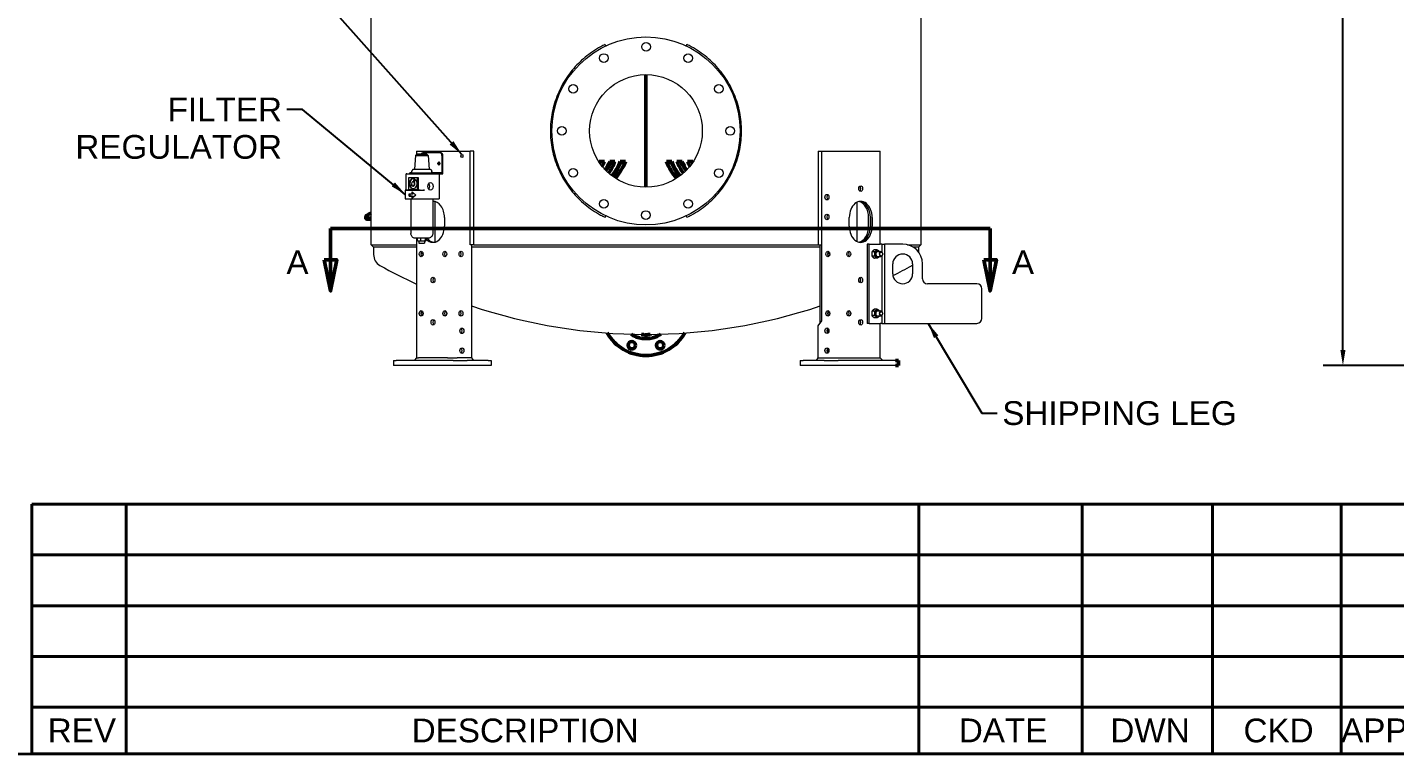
# Model space of a CAD drawing. Header units: inches. Extents: x 20 to 536, y 6 to 344.
# Drawn here: x 214.6 to 352.6, y 8 to 81.4 of the extents above; entities that cross this region are included whole.
import ezdxf

# ---------------------------------------------------------------- set-up
doc = ezdxf.new("R2010")
doc.units = ezdxf.units.IN
doc.header["$LTSCALE"] = 16
doc.header["$MEASUREMENT"] = 0
doc.linetypes.add('DOUBLE_DASH_CHAIN', pattern=[1.2403, 0.6614, -0.0827, 0.1654, -0.0827, 0.1654, -0.0827])
doc.layers.get('0').update_dxf_attribs({"lineweight": 25})
for name, color, linetype, lineweight in [('Border', 7, 'Continuous', 35), ('Dimension (ANSI)', 7, 'Continuous', 25), ('Section Line', 7, 'DOUBLE_DASH_CHAIN', 50), ('Symbol', 7, 'Continuous', 25), ('Symbol (ANSI)', 7, 'Continuous', 25), ('Visible (ANSI)', 7, 'Continuous', 50)]:
    doc.layers.add(name, color=color, linetype=linetype, lineweight=lineweight)
doc.styles.add('MEMCOR Medium', font='arial.ttf')
doc.styles.add('Standard D-E', font='arial.ttf')
doc.dimstyles.new('in [mm] D-E NeptuneBenson', dxfattribs={"dimscale": 16, "dimtxt": 0.15, "dimasz": 0.098425, "dimexe": 0.125, "dimexo": 0.063, "dimgap": 0.031496, "dimtad": 0, "dimtih": 1, "dimtoh": 1, "dimdec": 4, "dimrnd": 1e-08, "dimzin": 3, "dimdsep": 46, "dimlunit": 5, "dimtxsty": 'Standard D-E', "dimcen": 0.09, "dimdle": 0.393701, "dimclrd": 256, "dimclre": 256, "dimclrt": 256, "dimadec": 1, "dimazin": 1, "dimtfac": 1, "dimtofl": 0, "dimtmove": 0, "dimatfit": 3, "dimfxl": 1, "dimfrac": 1, "dimtolj": 1, "dimtzin": 4, "dimlwd": -1, "dimlwe": -1, "dimarcsym": 0})
doc.dimstyles.new('in [mm] D-E NeptuneBenson$7', dxfattribs={"dimscale": 16, "dimtxt": 0.15, "dimasz": 0.098425, "dimexe": 0.125, "dimexo": 0.063, "dimgap": 0.031496, "dimtad": 0, "dimtih": 1, "dimtoh": 1, "dimdec": 4, "dimrnd": 1e-08, "dimzin": 3, "dimdsep": 46, "dimlunit": 5, "dimtxsty": 'Standard D-E', "dimcen": 0.09, "dimdle": 0.393701, "dimclrd": 256, "dimclre": 256, "dimclrt": 256, "dimadec": 1, "dimazin": 1, "dimtfac": 1, "dimtofl": 0, "dimtmove": 0, "dimatfit": 3, "dimfxl": 1, "dimfrac": 1, "dimtolj": 1, "dimtzin": 4, "dimlwd": -1, "dimlwe": -1, "dimarcsym": 0})

# ---------------------------------------------------------------- blocks, each defined once
blk = doc.blocks.new('Borders 22x34_D')
at = {"layer": 'Border'}
blk.add_line((1.25, 0.5), (33.5, 0.5), dxfattribs=at)
blk = doc.blocks.new('*D25')
at = {"layer": 'Defpoints', "color": 0, "transparency": 16777216}
for p in [(347.36, 145.29), (416.1, 145.29), (391.1, 47.22)]:
    blk.add_point(p, dxfattribs=at)
at = {"layer": 'Dimension (ANSI)', "transparency": 16777216}
for p, q in [((415.09, 145.29), (345.36, 145.29)), ((347.36, 143.72), (347.36, 111.27)), ((347.36, 48.79), (347.36, 93.9)), ((390.09, 47.22), (345.36, 47.22))]:
    blk.add_line(p, q, dxfattribs=at)
for points in [[(347.1, 143.72), (347.62, 143.72), (347.36, 145.29)], [(347.1, 48.79), (347.62, 48.79), (347.36, 47.22)]]:
    blk.add_solid(points, dxfattribs=at)
at = {"layer": 'Dimension (ANSI)', "transparency": 16777216, "char_height": 2.4, "attachment_point": 5, "style": 'Standard D-E'}
for s, insert in [('\\A1; \\fArial|b0|i0;\\H2.4000;98{\\H1x;\\S1#16;} in', (347.36, 105.54)), ('\\A1;[2491.0 mm]{\\P\\fArial|b0|i0;\\H2.4000;SHIPPING HEIGHT\\P\\fArial|b0|i0;\\H2.4000;REF.}', (347.36, 96.86))]:
    blk.add_mtext(s, dxfattribs=dict(at, insert=insert))
blk = doc.blocks.new('2dTransSection0')
at = {"layer": 'Section Line', "linetype": 'DOUBLE_DASH_CHAIN', "ltscale": 0.516092}
blk.add_line((15.3224, 3.8152), (19.4843, 3.8152), dxfattribs=at)
at = {"layer": 'Section Line', "linetype": 'Continuous'}
for p, q in [((15.3224, 3.8152), (15.6436, 3.8152)), ((15.3224, 3.8152), (15.3224, 3.6183)), ((19.1631, 3.8152), (19.4843, 3.8152)), ((19.4843, 3.8152), (19.4843, 3.6183)), ((15.283, 3.6183), (15.3224, 3.4215)), ((15.3618, 3.6183), (15.283, 3.6183)), ((15.3224, 3.6183), (15.3224, 3.4215)), ((15.3224, 3.4215), (15.3618, 3.6183)), ((19.4449, 3.6183), (19.4843, 3.4215)), ((19.5236, 3.6183), (19.4449, 3.6183)), ((19.4843, 3.6183), (19.4843, 3.4215)), ((19.4843, 3.4215), (19.5236, 3.6183))]:
    blk.add_line(p, q, dxfattribs=at)
at = {"layer": 'Section Line', "linetype": 'Continuous', "flags": 128}
for points in [[(15.283, 3.6183), (15.3224, 3.4215), (15.3618, 3.6183), (15.283, 3.6183)], [(19.4449, 3.6183), (19.4843, 3.4215), (19.5236, 3.6183), (19.4449, 3.6183)]]:
    blk.add_lwpolyline(points, dxfattribs=at)
at = {"layer": 'Section Line'}
for points in [[(15.283, 3.6183), (15.3224, 3.4215), (15.3618, 3.6183), (15.283, 3.6183)], [(19.4449, 3.6183), (19.4843, 3.4215), (19.5236, 3.6183), (19.4449, 3.6183)]]:
    blk.add_solid(points, dxfattribs=at)
at = {"layer": 'Section Line', "char_height": 0.15, "attachment_point": 7, "style": 'MEMCOR Medium'}
for insert in [(15.044, 3.5274), (19.6218, 3.5274)]:
    blk.add_mtext('A', dxfattribs=dict(at, insert=insert))
blk = doc.blocks.new('REVISION HISTORY')
at = {"layer": 'Symbol', "lineweight": 40}
for p, q in [((13.4384, 2.0747), (22.812, 2.0747)), ((13.4384, 2.0747), (13.4384, 0.7941)), ((14.0338, 2.0747), (14.0338, 0.7941)), ((19.0338, 2.0747), (19.0338, 0.7941)), ((20.0645, 2.0747), (20.0645, 0.7941)), ((20.8875, 2.0747), (20.8875, 0.7941)), ((21.6986, 2.0747), (21.6986, 0.7941)), ((13.4384, 1.7545), (22.812, 1.7545)), ((13.4384, 1.4344), (22.812, 1.4344)), ((13.4384, 1.1143), (22.812, 1.1143)), ((13.4384, 0.7941), (22.812, 0.7941)), ((13.4384, 0.5), (13.4384, 0.7941)), ((14.0338, 0.5), (14.0338, 0.7941)), ((19.0338, 0.5), (19.0338, 0.7941)), ((20.0645, 0.5), (20.0645, 0.7941)), ((20.8875, 0.5), (20.8875, 0.7941)), ((21.6986, 0.5), (21.6986, 0.7941)), ((13.4384, 0.5), (22.812, 0.5))]:
    blk.add_line(p, q, dxfattribs=at)
at = {"layer": 'Symbol', "char_height": 0.15, "attachment_point": 7, "style": 'MEMCOR Medium'}
for s, insert in [('REV', (13.5379, 0.5721)), ('DESCRIPTION', (15.8345, 0.5695)), ('DATE', (19.2865, 0.5721)), ('DWN', (20.2427, 0.5721)), ('CKD', (21.0827, 0.5695)), ('APPD', (21.6984, 0.5721))]:
    blk.add_mtext(s, dxfattribs=dict(at, insert=insert))

msp = doc.modelspace()

# ---------------------------------------------------------------- linework, layer by layer
at = {"layer": 'Visible (ANSI)', "linetype": 'Continuous', "lineweight": 18}
for p, q in [((249.25017, 59.40734), (249.25017, 127.65734)), ((304.75421, 85.90734), (304.75421, 59.40734)), ((272.88989, 79.63508), (272.93438, 79.49238)), ((281.11449, 79.63508), (281.07, 79.49238)), ((253.73778, 68.43366), (253.62259, 67.05828)), ((253.87322, 68.55817), (253.73778, 68.43366)), ((253.84369, 68.86984), (254.04579, 68.86984)), ((253.84369, 68.86984), (253.84369, 68.53103)), ((254.04579, 68.86984), (256.95907, 68.86984)), ((254.54994, 68.6837), (254.46155, 68.6837)), ((256.22942, 68.68223), (254.46166, 68.6837)), ((256.31781, 68.68223), (254.55005, 68.6837)), ((254.87322, 68.55776), (255.00855, 68.43313)), ((255.00855, 68.43313), (255.12259, 67.05765)), ((256.4061, 68.43208), (256.40537, 66.68208)), ((256.49371, 66.55708), (256.49449, 68.43208)), ((256.95907, 68.86984), (257.93488, 68.86984)), ((257.93488, 68.86984), (259.24289, 68.86984)), ((259.61381, 68.86984), (259.24289, 68.86984)), ((259.24289, 59.40734), (259.24289, 68.86984)), ((259.61381, 59.40734), (259.61381, 68.86984)), ((294.39057, 68.86984), (294.74126, 68.86984)), ((294.39057, 68.86984), (294.39057, 59.40734)), ((294.74126, 68.86984), (295.93395, 68.86984)), ((294.74126, 51.71984), (294.74126, 68.86984)), ((295.93395, 68.86984), (296.90975, 68.86984)), ((296.90975, 68.86984), (300.4477, 68.86984)), ((300.4477, 68.86984), (300.6498, 68.86984)), ((300.6498, 59.46984), (300.6498, 68.86984)), ((252.79589, 64.93847), (252.79656, 66.55866)), ((252.86978, 66.5587), (253.13755, 66.5587)), ((252.86978, 66.55856), (253.57689, 66.55797)), ((253.1376, 66.68359), (253.13755, 66.55859)), ((253.37244, 66.68338), (253.37249, 66.80838)), ((253.57689, 66.55797), (254.284, 66.55738)), ((254.93513, 66.55723), (254.63755, 66.55723)), ((255.37244, 66.68255), (255.37249, 66.80755)), ((256.40537, 66.68208), (255.37244, 66.68294)), ((255.69821, 66.55708), (256.49371, 66.55708)), ((256.40537, 66.68208), (255.69826, 66.68208)), ((256.14015, 66.55708), (256.13911, 64.05723)), ((252.7075, 64.93847), (252.70713, 64.05866)), ((252.78072, 64.93851), (252.79589, 64.93851)), ((254.19493, 64.93719), (252.78072, 64.93836)), ((252.86911, 64.93836), (254.28332, 64.93719)), ((253.0241, 66.18216), (253.0236, 64.98036)), ((253.0236, 64.98036), (253.95209, 64.97959)), ((253.0241, 66.18216), (253.11249, 66.18216)), ((253.95259, 66.18139), (253.0241, 66.18216)), ((254.04098, 66.18139), (253.11249, 66.18216)), ((253.33826, 65.38736), (253.36766, 65.45343)), ((253.49704, 65.29419), (253.33826, 65.38736)), ((253.51903, 65.7936), (253.4881, 65.7936)), ((253.50935, 65.37029), (253.49704, 65.29419)), ((253.54124, 65.29419), (253.49704, 65.29419)), ((253.55355, 65.37029), (253.50935, 65.37029)), ((253.51723, 65.78957), (253.61143, 66.00125)), ((253.55355, 65.37029), (253.54124, 65.29419)), ((253.61143, 66.00125), (253.57198, 65.75744)), ((253.61618, 65.75744), (253.57198, 65.75744)), ((253.65562, 66.00125), (253.61143, 66.00125)), ((253.65562, 66.00125), (253.61618, 65.75744)), ((253.95209, 64.97959), (253.95259, 66.18139)), ((253.95209, 64.97959), (254.04048, 64.97959)), ((253.95259, 66.18139), (254.04098, 66.18139)), ((254.04048, 64.97959), (254.04098, 66.18139)), ((254.63688, 64.93704), (254.54849, 64.93704)), ((252.78036, 64.05856), (254.19457, 64.05738)), ((253.0827, 64.31372), (253.0828, 64.55289)), ((253.39855, 64.31346), (253.0827, 64.31372)), ((253.0827, 64.31372), (253.17109, 64.31372)), ((253.0828, 64.55289), (253.39865, 64.55263)), ((253.17119, 64.55281), (253.17109, 64.31372)), ((253.17109, 64.31372), (253.48694, 64.31346)), ((253.26357, 64.05815), (253.26211, 60.55843)), ((253.75752, 64.43274), (253.39848, 64.12565)), ((253.39848, 64.12565), (253.39855, 64.31346)), ((253.39855, 64.31346), (253.48694, 64.31346)), ((253.39865, 64.55263), (253.39873, 64.74043)), ((253.39865, 64.55263), (253.48704, 64.55263)), ((253.39873, 64.74043), (253.75752, 64.43274)), ((253.48694, 64.31346), (253.4869, 64.20127)), ((253.48709, 64.66466), (253.48704, 64.55263)), ((254.54812, 64.05723), (256.13911, 64.05723)), ((255.47912, 64.05723), (255.47767, 60.55751)), ((255.69056, 63.76798), (255.69056, 59.6717)), ((298.31382, 59.73369), (298.31382, 63.70599)), ((256.65501, 62.15984), (256.65501, 61.27984)), ((272.88989, 62.1796), (272.93438, 62.3223)), ((281.11449, 62.1796), (281.07, 62.3223)), ((297.52614, 61.27984), (297.52614, 62.15984)), ((299.47776, 61.27984), (299.47776, 62.15984)), ((299.65453, 62.15984), (299.65453, 61.27984)), ((299.65453, 61.27984), (299.65453, 62.15984)), ((299.83131, 62.15984), (299.83131, 61.27984)), ((249.25017, 59.40734), (253.84369, 59.40734)), ((249.50219, 59.15734), (249.25219, 59.40734)), ((253.84369, 60.05806), (253.84369, 47.96984)), ((253.89452, 60.05801), (253.89444, 59.87061)), ((253.96409, 59.80809), (254.26093, 59.80784)), ((254.08833, 59.80799), (254.08822, 59.55809)), ((254.24236, 60.05777), (254.24228, 59.87032)), ((254.26093, 59.80784), (254.66641, 59.80772)), ((254.65083, 59.80773), (254.65072, 59.55785)), ((254.66647, 59.80772), (254.77514, 59.80784)), ((254.71752, 60.05762), (254.71745, 59.87018)), ((254.84484, 60.05761), (254.84476, 59.87032)), ((259.61381, 59.40734), (259.24289, 59.40734)), ((259.40287, 59.40734), (259.40287, 47.96984)), ((259.61381, 59.40734), (294.39057, 59.40734)), ((294.39057, 59.40734), (294.74126, 59.40734)), ((294.60151, 51.52219), (294.60151, 59.40734)), ((299.34461, 59.46984), (299.34461, 51.46984)), ((299.52139, 59.46984), (299.34461, 59.46984)), ((299.52139, 59.46984), (300.65276, 59.46984)), ((299.52139, 51.46984), (299.52139, 59.46984)), ((300.81038, 59.46984), (300.65276, 59.46984)), ((300.81038, 59.46984), (301.06845, 59.46984)), ((300.81038, 59.46984), (300.81038, 58.6891)), ((302.91637, 59.46984), (301.06845, 59.46984)), ((301.06845, 59.46984), (301.06845, 51.46984)), ((303.41244, 59.40734), (304.75421, 59.40734)), ((304.50219, 59.15734), (304.75219, 59.40734)), ((249.50219, 59.15734), (249.50219, 58.40708)), ((253.84369, 59.15734), (249.50219, 59.15734)), ((294.60151, 59.15734), (259.40287, 59.15734)), ((300.07966, 58.68635), (299.81024, 58.68635)), ((300.07966, 58.25334), (299.81024, 58.25334)), ((300.34482, 58.90285), (300.0754, 58.90285)), ((300.34482, 58.03683), (300.0754, 58.03683)), ((300.36845, 58.71984), (300.72546, 58.71984)), ((300.36845, 58.21984), (300.72546, 58.21984)), ((300.81038, 58.25058), (300.81038, 52.6891)), ((300.90221, 58.47379), (300.9022, 58.47471)), ((300.90221, 58.46589), (300.9022, 58.46498)), ((304.50219, 59.15734), (303.98984, 59.15734)), ((304.50219, 59.15734), (304.50219, 58.68851)), ((301.91637, 56.46984), (301.91637, 57.46984)), ((303.91637, 57.46984), (303.91637, 56.46984)), ((304.91637, 55.96984), (304.91637, 57.46984)), ((255.69056, 55.92608), (255.69056, 55.7516)), ((310.41637, 55.46984), (305.41637, 55.46984)), ((310.91637, 51.96984), (310.91637, 54.96984)), ((300.07966, 52.68635), (299.81024, 52.68635)), ((300.34482, 52.90285), (300.0754, 52.90285)), ((300.36845, 52.71984), (300.72546, 52.71984)), ((300.90221, 52.47379), (300.9022, 52.47471)), ((300.90221, 52.46589), (300.9022, 52.46498)), ((255.69056, 51.66308), (255.69056, 51.4886)), ((294.38771, 51.21984), (294.74126, 51.71984)), ((294.38771, 47.96984), (294.38771, 51.21984)), ((299.52139, 51.46984), (299.34461, 51.46984)), ((299.52139, 51.46984), (300.65276, 51.46984)), ((300.07966, 52.25334), (299.81024, 52.25334)), ((300.34482, 52.03683), (300.0754, 52.03683)), ((300.36845, 52.21984), (300.72546, 52.21984)), ((300.6498, 47.96984), (300.6498, 51.46984)), ((300.81038, 51.46984), (300.65276, 51.46984)), ((300.81038, 52.25058), (300.81038, 51.46984)), ((300.81038, 51.46984), (301.06845, 51.46984)), ((301.06845, 51.46984), (310.41637, 51.46984)), ((251.49864, 47.71984), (251.79153, 47.71984)), ((251.49864, 47.71984), (251.49864, 47.21984)), ((251.79153, 47.21984), (251.49864, 47.21984)), ((257.53324, 47.71984), (251.79153, 47.71984)), ((257.53324, 47.21984), (251.79153, 47.21984)), ((253.84369, 47.96984), (253.59369, 47.71984)), ((253.84369, 47.96984), (254.04579, 47.96984)), ((256.95907, 47.96984), (254.04579, 47.96984)), ((256.95907, 47.96984), (257.93488, 47.96984)), ((257.53324, 47.71984), (258.94745, 47.71984)), ((258.94745, 47.21984), (257.53324, 47.21984)), ((259.40287, 47.96984), (257.93488, 47.96984)), ((261.06877, 47.71984), (258.94745, 47.71984)), ((261.06877, 47.21984), (258.94745, 47.21984)), ((259.40287, 47.96984), (259.57965, 47.71984)), ((261.06877, 47.71984), (261.36167, 47.71984)), ((261.36167, 47.21984), (261.06877, 47.21984)), ((261.36167, 47.71984), (261.36167, 47.21984)), ((292.57221, 47.71984), (292.8651, 47.71984)), ((292.57221, 47.71984), (292.57221, 47.21984)), ((292.8651, 47.21984), (292.57221, 47.21984)), ((294.98642, 47.71984), (292.8651, 47.71984)), ((294.98642, 47.21984), (292.8651, 47.21984)), ((294.21093, 47.71984), (294.38771, 47.96984)), ((294.38771, 47.96984), (295.93395, 47.96984)), ((294.98642, 47.71984), (296.40064, 47.71984)), ((296.40064, 47.21984), (294.98642, 47.21984)), ((295.93395, 47.96984), (296.90975, 47.96984)), ((302.14234, 47.71984), (296.40064, 47.71984)), ((302.14234, 47.21984), (296.40064, 47.21984)), ((296.90975, 47.96984), (300.4477, 47.96984)), ((300.4477, 47.96984), (300.6498, 47.96984)), ((300.6498, 47.96984), (300.8998, 47.71984)), ((302.14234, 47.71984), (302.18563, 47.71984)), ((302.18563, 47.21984), (302.14234, 47.21984))]:
    msp.add_line(p, q, dxfattribs=at)
at = {"layer": 'Visible (ANSI)'}
for p, q in [((277.00219, 76.59434), (277.00219, 65.22034)), ((277.00219, 65.22034), (277.00219, 76.59434)), ((272.28294, 67.83221), (272.81328, 67.83221)), ((272.28294, 67.83221), (272.34969, 67.77771)), ((272.79076, 67.77771), (272.34969, 67.77771)), ((273.34361, 67.83221), (273.87394, 67.83221)), ((273.34361, 67.83221), (273.41035, 67.77771)), ((273.85142, 67.77771), (273.41035, 67.77771)), ((274.40427, 67.83221), (274.9346, 67.83221)), ((274.40427, 67.83221), (274.47101, 67.77771)), ((274.91208, 67.77771), (274.47101, 67.77771)), ((279.06979, 67.83221), (279.60012, 67.83221)), ((279.53337, 67.77771), (279.0923, 67.77771)), ((279.60012, 67.83221), (279.53337, 67.77771)), ((280.13045, 67.83221), (280.66078, 67.83221)), ((280.59403, 67.77771), (280.15296, 67.77771)), ((280.66078, 67.83221), (280.59403, 67.77771)), ((281.19111, 67.83221), (281.72144, 67.83221)), ((281.65469, 67.77771), (281.21362, 67.77771)), ((281.72144, 67.83221), (281.65469, 67.77771)), ((248.75815, 62.04946), (248.70904, 62.15937)), ((249.25017, 62.09706), (248.86631, 62.09706)), ((248.91541, 61.98716), (249.25017, 61.98716)), ((302.21285, 47.71984), (302.18563, 47.71984)), ((302.21285, 47.21984), (302.18563, 47.21984)), ((302.21285, 47.71984), (302.50574, 47.71984)), ((302.50574, 47.21984), (302.21285, 47.21984)), ((302.50574, 47.71984), (302.50574, 47.21984))]:
    msp.add_line(p, q, dxfattribs=at)
at = {"layer": 'Visible (ANSI)', "linetype": 'Continuous', "lineweight": 18}
for centre, radius in [((277.00219, 70.90734), 9.5), ((272.75734, 78.27153), 0.4375), ((277.00813, 79.40734), 0.4375), ((281.25734, 78.26558), 0.4375), ((277.00219, 70.90734), 5.687), ((269.64395, 75.16249), 0.4375), ((284.36638, 75.15219), 0.4375), ((268.50219, 70.91329), 0.4375), ((285.50219, 70.9014), 0.4375), ((269.638, 66.66249), 0.4375), ((284.36043, 66.65219), 0.4375), ((272.74704, 63.5491), 0.4375), ((281.24704, 63.54316), 0.4375), ((276.99625, 62.40734), 0.4375), ((275.56713, 49.25529), 0.3125), ((278.43725, 49.25529), 0.3125)]:
    msp.add_circle(centre, radius, dxfattribs=at)
at = {"layer": 'Visible (ANSI)'}
for centre in [(275.56713, 49.25529), (278.43725, 49.25529)]:
    msp.add_circle(centre, 0.375, dxfattribs=at)
at = {"layer": 'Visible (ANSI)', "linetype": 'Continuous', "lineweight": 18}
for centre, radius, start, end in [((302.91637, 57.46984), 2, 0, 90), ((250.75019, 58.40708), 1.248, 180, 240.9488246), ((302.91637, 57.46984), 1, 0, 180), ((277.00219, 105.66734), 55.31, 240.9488246, 245.2472322), ((277.00219, 105.66734), 55.31, 296.7903457, 299.0511754), ((303.25419, 58.40708), 1.248, 299.0511754, 302.0452718), ((302.91637, 56.46984), 1, 180, 0), ((305.41637, 55.96984), 0.5, 180, 270), ((310.41637, 54.96984), 0.5, 0, 90), ((277.00219, 105.66734), 55.31, 251.4462535, 288.5537465), ((310.41637, 51.96984), 0.5, 270, 0)]:
    msp.add_arc(centre, radius, start, end, dxfattribs=at)
at = {"layer": 'Visible (ANSI)'}
msp.add_arc((277.00219, 52.71984), 4.5, 209.6181804, 330.3818196, dxfattribs=at)
at = {"layer": 'Visible (ANSI)', "linetype": 'Continuous', "lineweight": 18}
for centre, major_axis, ratio, start_param, end_param in [((277.00219, 79.50066), (-27.55075, 59.49735), 0.056074512, 1.542577785, 1.544836379), ((277.00219, 79.50066), (-27.55075, -59.49735), 0.056074512, 1.596756274, 1.599014868), ((254.37317, 68.4334), (-0.63538, 0.00026), 0.000415945, 6.282733258, 9.42523001), ((254.46155, 68.4337), (0, 0.25), 0.707106781, 6.282597072, 7.332700344), ((256.18479, 67.61984), (0, -0.15625), 0.707106781, 3.5531095, 5.871668461), ((256.18479, 67.61984), (0, 0.155), 0.707106781, 0.404093556, 2.737499097), ((256.22932, 68.43223), (0, 0.25), 0.707106781, 4.711800745, 6.282597072), ((256.31771, 68.43223), (0, 0.25), 0.707106781, 4.711800745, 6.282597072), ((258.24393, 68.36984), (0, 0.155), 0.707106781, 4.079718979, 5.345058981), ((253.04656, 66.55856), (-0.25, 0.0001), 0.000415945, 5.49778723, 7.068583557), ((254.6376, 66.68297), (-1.5, 0.00062), 0.000415945, 5.716050629, 8.639380483), ((254.63755, 66.55797), (-1.5, 0.00062), 0.000415945, 0, 0.785398243), ((254.37244, 66.68297), (1, -0.00042), 0.000415945, 3.141592649, 6.283185302), ((254.63755, 66.55797), (1.5, -0.00062), 0.000415945, 3.926990307, 4.912101365), ((254.37259, 67.05797), (0.75, -0.00031), 0.000415945, 3.141557991, 6.283219969), ((254.46077, 66.55738), (-0.25, 0.0001), 0.000415945, 0.785398847, 2.356195174), ((254.63755, 66.55797), (1.5, -0.00062), 0.000415945, 4.912101687, 5.49778723), ((252.9575, 64.93836), (-0.25, 0.0001), 0.000415945, 5.49778723, 7.068583557), ((253.04589, 64.93836), (-0.25, 0.0001), 0.000415945, 0, 0.785398249), ((253.53229, 65.58087), (0, 0.52038), 0.707106781, 0.060088092, 3.081504561), ((253.4881, 65.58087), (0, 0.21272), 0.707106781, 6.088235485, 8.496395144), ((253.4881, 65.58087), (0, -0.21272), 0.707106781, 0.141808183, 2.549967842), ((253.53229, 65.58087), (0, -0.21272), 0.707106781, 0.141808183, 2.549967842), ((254.37171, 64.93719), (-0.25, 0.0001), 0.000415945, 0.785398847, 2.356195174), ((254.4601, 64.93719), (-0.25, 0.0001), 0.000415945, 0.785398847, 2.356195174), ((254.9022, 65.30753), (0.00031, 0.375), 0.707106659, 3.871320619, 5.553457341), ((298.32517, 65.07984), (0, 0.28), 0.707106781, 4.245242869, 5.179535091), ((298.50195, 65.07984), (0, -0.28), 0.707106781, 0.462770118, 2.678822536), ((298.50195, 65.07984), (0, 0.28), 0.707106781, 3.604362771, 5.820415189), ((252.95713, 64.05856), (-0.25, 0.0001), 0.000415945, 0.000000092, 0.785398319), ((254.37135, 64.05738), (0.25, -0.0001), 0.000415945, 3.926990304, 5.497786631), ((255.67921, 62.15984), (0, 1.63), 0.707106781, 0.076762481, 0.174587542), ((255.50243, 62.15984), (0, 1.63), 0.707106781, 4.71238898, 6.303505616), ((295.44837, 64.21984), (0, -0.28), 0.707106781, 3.604362771, 5.820415189), ((298.67873, 62.15984), (0, 1.63), 0.707106781, 4.71238898, 7.853981634), ((298.32517, 62.15984), (0, 1.63), 0.707106781, 4.71238898, 6.129203298), ((298.50195, 62.15984), (0, 1.63), 0.707106781, 4.71238898, 6.206422826), ((298.50195, 62.15984), (0, 1.63), 0.707106781, 4.71238898, 6.206422826), ((277.00219, 62.31402), (-27.55075, -59.49735), 0.056074512, 4.738348928, 4.740607522), ((277.00219, 62.31402), (-27.55075, 59.49735), 0.056074512, 4.684170439, 4.686429033), ((295.44837, 62.21984), (0, -0.28), 0.707106781, 3.604362771, 5.820415189), ((255.50243, 61.27984), (0, -1.63), 0.707106781, 5.675978483, 7.853981634), ((298.67873, 61.27984), (0, -1.63), 0.707106781, 4.71238898, 7.853981634), ((298.32517, 61.27984), (0, -1.63), 0.707106781, 0.15398201, 1.570796327), ((298.50195, 61.27984), (0, -1.63), 0.707106781, 0.076762481, 1.570796327), ((298.50195, 61.27984), (0, -1.63), 0.707106781, 0.076762481, 1.570796327), ((253.96415, 59.87059), (0.06971, 0.00001), 0.896575359, 3.141083227, 4.711291319), ((254.36947, 59.55797), (-0.28125, 0.00012), 0.000415945, 0.000000031, 3.141592684), ((254.26096, 59.87034), (-0.00004, -0.0625), 0.298858349, 4.712898407, 6.283264116), ((254.66641, 59.87022), (0.00003, -0.0625), 0.81649644, 6.282597072, 7.852962781), ((254.77505, 59.87034), (-0.06971, -0.00001), 0.896575359, 1.571893988, 3.141083227), ((255.67921, 61.27984), (0, -1.63), 0.707106781, 5.560183662, 6.206422826), ((254.48278, 58.46984), (0, -0.28), 0.707106781, 3.604362771, 5.820415189), ((254.61855, 58.46984), (0, 0.28), 0.707106781, 0.909644844, 2.23194781), ((256.87563, 58.46984), (0, -0.28), 0.707106781, 3.604362771, 5.820415189), ((258.15408, 58.46984), (0, 0.28), 0.707106781, 3.604362771, 5.820415189), ((295.53797, 58.46984), (0, -0.28), 0.707106781, 3.604362771, 5.820415189), ((295.67352, 58.46984), (0, 0.28), 0.707106781, 0.908791303, 2.232801351), ((297.12875, 58.46984), (0, 0.28), 0.707106781, 4.246408634, 5.178369326), ((297.30553, 58.46984), (0, -0.28), 0.707106781, 0.463356226, 2.678236428), ((297.30573, 58.46984), (0, 0.28), 0.707106781, 3.604362771, 5.820415189), ((300.3685, 58.46984), (0, -0.375), 0.707106781, 3.665191429, 4.71238898), ((300.3685, 58.46984), (0, -0.375), 0.707106781, 4.71238898, 5.759586532), ((300.3685, 58.46984), (0, 0.25014), 0.707106781, 6.250227729, 9.457735539), ((300.3685, 58.46984), (0, 0.375), 0.707106781, 5.759586532, 6.806784083), ((300.3685, 58.46984), (0, -0.375), 0.707106781, 5.759586532, 6.806784083), ((300.3685, 58.46984), (0, 0.375), 0.707106781, 5.442116637, 5.759586532), ((300.3685, 58.46984), (0, 0.375), 0.707106781, 3.665191429, 3.982661324), ((300.72546, 58.46984), (0, 0.25), 0.707106781, 4.731850413, 10.976112854), ((255.67921, 55.83884), (0, -0.28), 0.707106781, 3.604362771, 5.820415189), ((298.32517, 55.83884), (0, 0.28), 0.707106781, 4.245242869, 5.179535091), ((298.50195, 55.83884), (0, -0.28), 0.707106781, 0.462770118, 2.678822536), ((298.50195, 55.83884), (0, 0.28), 0.707106781, 3.604362771, 5.820415189), ((254.48278, 52.46984), (0, -0.28), 0.707106781, 3.604362771, 5.820415189), ((254.61855, 52.46984), (0, 0.28), 0.707106781, 0.909644844, 2.23194781), ((256.87563, 52.46984), (0, -0.28), 0.707106781, 3.604362771, 5.820415189), ((258.15408, 52.46984), (0, 0.28), 0.707106781, 3.604362771, 5.820415189), ((295.53797, 52.46984), (0, -0.28), 0.707106781, 3.604362771, 5.820415189), ((295.67352, 52.46984), (0, 0.28), 0.707106781, 0.908791303, 2.232801351), ((297.12875, 52.46984), (0, 0.28), 0.707106781, 4.246408634, 5.178369326), ((297.30553, 52.46984), (0, -0.28), 0.707106781, 0.463356226, 2.678236428), ((297.30573, 52.46984), (0, 0.28), 0.707106781, 3.604362771, 5.820415189), ((300.3685, 52.46984), (0, -0.375), 0.707106781, 3.665191429, 4.71238898), ((300.3685, 52.46984), (0, -0.375), 0.707106781, 4.71238898, 5.759586532), ((300.3685, 52.46984), (0, 0.25014), 0.707106781, 6.250227729, 9.457735539), ((300.3685, 52.46984), (0, 0.375), 0.707106781, 5.759586532, 6.806784083), ((300.3685, 52.46984), (0, 0.375), 0.707106781, 5.442116637, 5.759586532), ((300.72546, 52.46984), (0, 0.25), 0.707106781, 4.731850413, 10.976112854), ((255.67921, 51.57584), (0, -0.28), 0.707106781, 3.604362771, 5.820415189), ((298.32517, 51.57584), (0, 0.28), 0.707106781, 4.245242869, 5.179535091), ((298.50195, 51.57584), (0, -0.28), 0.707106781, 0.462770118, 2.678822536), ((298.50195, 51.57584), (0, 0.28), 0.707106781, 3.604362771, 5.820415189), ((300.3685, 52.46984), (0, -0.375), 0.707106781, 5.759586532, 6.806784083), ((300.3685, 52.46984), (0, 0.375), 0.707106781, 3.665191429, 3.982661324), ((258.24393, 50.71584), (0, 0.28), 0.707106781, 3.604362771, 5.820415189), ((295.44837, 50.71984), (0, -0.28), 0.707106781, 3.604362771, 5.820415189), ((295.58368, 50.71584), (0, 0.28), 0.707106781, 0.898748491, 2.224718482), ((258.24393, 48.71584), (0, 0.28), 0.707106781, 3.604362771, 5.820415189), ((295.44837, 48.71984), (0, -0.28), 0.707106781, 3.604362771, 5.820415189), ((295.58368, 48.71584), (0, 0.28), 0.707106781, 0.898748491, 2.224718482)]:
    msp.add_ellipse(centre, major_axis=major_axis, ratio=ratio, start_param=start_param, end_param=end_param, dxfattribs=at)
for centre, major_axis, ratio in [((254.37322, 68.55797), (-0.5, 0.00021), 0.000415945), ((256.0964, 67.61984), (0, -0.15625), 0.707106781), ((258.4207, 68.36984), (0, -0.155), 0.707106781), ((253.4881, 65.58087), (0, 0.52038), 0.707106781), ((255.25575, 65.30723), (0.00031, 0.375), 0.707106659), ((298.67873, 65.07984), (0, -0.28), 0.707106781), ((295.27159, 64.21984), (0, -0.28), 0.707106781), ((295.27159, 62.21984), (0, -0.28), 0.707106781), ((254.30601, 58.46984), (0, -0.28), 0.707106781), ((256.69885, 58.46984), (0, -0.28), 0.707106781), ((258.33086, 58.46984), (0, 0.28), 0.707106781), ((295.36119, 58.46984), (0, 0.28), 0.707106781), ((297.48251, 58.46984), (0, -0.28), 0.707106781), ((300.75883, 58.46984), (0, 0.20282), 0.707106781), ((255.50243, 55.83884), (0, -0.28), 0.707106781), ((298.67873, 55.83884), (0, -0.28), 0.707106781), ((254.30601, 52.46984), (0, -0.28), 0.707106781), ((256.69885, 52.46984), (0, -0.28), 0.707106781), ((258.33086, 52.46984), (0, 0.28), 0.707106781), ((295.36119, 52.46984), (0, 0.28), 0.707106781), ((297.48251, 52.46984), (0, -0.28), 0.707106781), ((300.75883, 52.46984), (0, -0.20282), 0.707106781), ((255.50243, 51.57584), (0, -0.28), 0.707106781), ((298.67873, 51.57584), (0, -0.28), 0.707106781), ((258.4207, 50.71584), (0, -0.28), 0.707106781), ((295.27159, 50.71984), (0, -0.28), 0.707106781), ((258.4207, 48.71584), (0, -0.28), 0.707106781), ((295.27159, 48.71984), (0, -0.28), 0.707106781)]:
    msp.add_ellipse(centre, major_axis=major_axis, ratio=ratio, dxfattribs=at)
at = {"layer": 'Visible (ANSI)'}
for centre, major_axis, start_param, end_param in [((268.51691, 70.90734), (0, 6.15), 4.177337456, 4.188765164), ((268.51691, 70.90734), (0, -6.259), 1.030840636, 1.047172511), ((269.04724, 70.90734), (0, -6.15), 0.94950249, 1.047172511), ((269.57757, 70.90734), (0, 6.15), 4.01493324, 4.188765164), ((269.57757, 70.90734), (0, -6.259), 0.87461026, 1.047172511), ((270.1079, 70.90734), (0, -6.15), 0.804383976, 1.047172511), ((270.63823, 70.90734), (0, 6.15), 3.882604993, 4.188765164), ((270.63823, 70.90734), (0, -6.259), 0.747281944, 1.047172511), ((271.16856, 70.90734), (0, -6.15), 0.682266196, 1.047172511), ((282.83582, 70.90734), (0, 6.15), 2.094420143, 2.459326458), ((283.36615, 70.90734), (0, 6.259), 2.094420143, 2.39431071), ((283.36615, 70.90734), (0, -6.15), 5.236012797, 5.542172968), ((283.89648, 70.90734), (0, 6.15), 2.094420143, 2.337208678), ((284.42681, 70.90734), (0, 6.259), 2.094420143, 2.266982394), ((284.42681, 70.90734), (0, -6.15), 5.236012797, 5.40984472), ((284.95714, 70.90734), (0, 6.15), 2.094420143, 2.192090163), ((285.48747, 70.90734), (0, 6.259), 2.094420143, 2.110752018), ((285.48747, 70.90734), (0, -6.15), 5.236012797, 5.247440505), ((251.29656, 55.86667), (0, 7.37), 0.403541643, 0.495641156)]:
    msp.add_ellipse(centre, major_axis=major_axis, ratio=0.707106781, start_param=start_param, end_param=end_param, dxfattribs=at)
at = {"layer": 'Visible (ANSI)', "linetype": 'Continuous', "lineweight": 18}
for points, knots in [([(272.88989, 79.63508), (272.73334, 79.56131), (272.57894, 79.48342), (272.14542, 79.24992), (271.87249, 79.08478), (271.34823, 78.73148), (271.09687, 78.54328), (270.61909, 78.14865), (270.39267, 77.94219), (269.96722, 77.51674), (269.7607, 77.29024), (269.366, 76.81235), (269.17782, 76.56097), (268.82456, 76.03674), (268.65947, 75.76386), (268.35614, 75.20066), (268.2179, 74.91034), (267.971, 74.31694), (267.86223, 74.01359), (267.67586, 73.39878), (267.59827, 73.08733), (267.4749, 72.46197), (267.42913, 72.14802), (267.36875, 71.52357), (267.35416, 71.21306), (267.35416, 70.90734)], [122.176498218, 122.176498218, 122.176498218, 122.176498218, 123.431731786, 123.431731786, 125.7600477, 125.7600477, 128.088363615, 128.088363615, 130.416679529, 130.416679529, 132.746286624, 132.746286624, 135.075893718, 135.075893718, 137.405500813, 137.405500813, 139.735107907, 139.735107907, 142.064715002, 142.064715002, 144.394322096, 144.394322096, 146.723929191, 146.723929191, 149.053536285, 149.053536285, 149.053536285, 149.053536285]), ([(281.11449, 62.1796), (281.27104, 62.25338), (281.42544, 62.33127), (281.85896, 62.56477), (282.13189, 62.7299), (282.65615, 63.08321), (282.90751, 63.2714), (283.38529, 63.66604), (283.61171, 63.87249), (284.03716, 64.29794), (284.24368, 64.52445), (284.63838, 65.00233), (284.82656, 65.25371), (285.17982, 65.77794), (285.34491, 66.05082), (285.64824, 66.61402), (285.78648, 66.90435), (286.03338, 67.49774), (286.14215, 67.80109), (286.32852, 68.4159), (286.40611, 68.72736), (286.52948, 69.35271), (286.57526, 69.66666), (286.63563, 70.29111), (286.65022, 70.60162), (286.65022, 71.21306), (286.63563, 71.52357), (286.57526, 72.14802), (286.52948, 72.46197), (286.40611, 73.08733), (286.32852, 73.39878), (286.14215, 74.01359), (286.03338, 74.31694), (285.78648, 74.91034), (285.64824, 75.20066), (285.34491, 75.76386), (285.17982, 76.03674), (284.82656, 76.56097), (284.63838, 76.81235), (284.24368, 77.29024), (284.03716, 77.51674), (283.61171, 77.94219), (283.38529, 78.14865), (282.90751, 78.54328), (282.65615, 78.73148), (282.13189, 79.08478), (281.85896, 79.24992), (281.42544, 79.48342), (281.27104, 79.56131), (281.11449, 79.63508)], [47.649730076, 47.649730076, 47.649730076, 47.649730076, 48.904963643, 48.904963643, 51.233279558, 51.233279558, 53.561595472, 53.561595472, 55.889911386, 55.889911386, 58.219518481, 58.219518481, 60.549125575, 60.549125575, 62.87873267, 62.87873267, 65.208339765, 65.208339765, 67.537946859, 67.537946859, 69.867553954, 69.867553954, 72.197161048, 72.197161048, 74.526768143, 74.526768143, 76.856375237, 76.856375237, 79.185982332, 79.185982332, 81.515589426, 81.515589426, 83.845196521, 83.845196521, 86.174803615, 86.174803615, 88.50441071, 88.50441071, 90.834017805, 90.834017805, 93.163624899, 93.163624899, 95.491940813, 95.491940813, 97.820256728, 97.820256728, 100.148572642, 100.148572642, 101.40380621, 101.40380621, 101.40380621, 101.40380621]), ([(267.35416, 70.90734), (267.35416, 70.60162), (267.36875, 70.29111), (267.42913, 69.66666), (267.4749, 69.35271), (267.59827, 68.72736), (267.67586, 68.4159), (267.86223, 67.80109), (267.971, 67.49774), (268.2179, 66.90435), (268.35614, 66.61402), (268.65947, 66.05082), (268.82456, 65.77794), (269.17782, 65.25371), (269.366, 65.00233), (269.7607, 64.52445), (269.96722, 64.29794), (270.39267, 63.87249), (270.61909, 63.66604), (271.09687, 63.2714), (271.34823, 63.08321), (271.87249, 62.7299), (272.14542, 62.56477), (272.57894, 62.33127), (272.73334, 62.25338), (272.88989, 62.1796)], [149.053536285, 149.053536285, 149.053536285, 149.053536285, 151.38314338, 151.38314338, 153.712750474, 153.712750474, 156.042357569, 156.042357569, 158.371964664, 158.371964664, 160.701571758, 160.701571758, 163.031178853, 163.031178853, 165.360785947, 165.360785947, 167.690393042, 167.690393042, 170.018708956, 170.018708956, 172.347024871, 172.347024871, 174.675340785, 174.675340785, 175.930574352, 175.930574352, 175.930574352, 175.930574352]), ([(253.37249, 66.80838), (253.3725, 66.83541), (253.37701, 66.86278), (253.39417, 66.91351), (253.40688, 66.93758), (253.43884, 66.97997), (253.45849, 66.99883), (253.50217, 67.02902), (253.52675, 67.04074), (253.56483, 67.05189), (253.57778, 67.0546), (253.59651, 67.05699), (253.60241, 67.05753), (253.6093, 67.05794), (253.6107, 67.05801), (253.61274, 67.05809), (253.61348, 67.05812), (253.6151, 67.05817), (253.6159, 67.0582), (253.61723, 67.05823), (253.61776, 67.05824), (253.61896, 67.05826), (253.61946, 67.05827), (253.62095, 67.05828), (253.62157, 67.05829), (253.62236, 67.05829), (253.62248, 67.05829), (253.6226, 67.05829)], [0, 0, 0, 0, 0.205925556, 0.205925556, 0.408131115, 0.408131115, 0.610470098, 0.610470098, 0.812801814, 0.812801814, 0.912862249, 0.912862249, 0.957072393, 0.957072393, 0.968659729, 0.968659729, 0.975957334, 0.975957334, 0.986680701, 0.986680701, 0.998543919, 0.998543919, 1.019237073, 1.019237073, 1.071090856, 1.071090856, 1.080327326, 1.080327326, 1.080327326, 1.080327326]), ([(255.12253, 67.05767), (255.1231, 67.05767), (255.12372, 67.05766), (255.1251, 67.05765), (255.12573, 67.05765), (255.12832, 67.05759), (255.12912, 67.05757), (255.13077, 67.05752), (255.13144, 67.0575), (255.13323, 67.05743), (255.13445, 67.05737), (255.13718, 67.05723), (255.13874, 67.05713), (255.14306, 67.05682), (255.14589, 67.05657), (255.15538, 67.05557), (255.16207, 67.05459), (255.18613, 67.05007), (255.20333, 67.04489), (255.24392, 67.02776), (255.26679, 67.01349), (255.30666, 66.97878), (255.32409, 66.95786), (255.35115, 66.91216), (255.36111, 66.88681), (255.37056, 66.8434), (255.3725, 66.82543), (255.37249, 66.80755)], [6.796272189, 6.796272189, 6.796272189, 6.796272189, 6.8409905, 6.8409905, 6.883764404, 6.883764404, 6.897240165, 6.897240165, 6.904466805, 6.904466805, 6.915059686, 6.915059686, 6.927360961, 6.927360961, 6.949123186, 6.949123186, 7.000531049, 7.000531049, 7.135809752, 7.135809752, 7.336234677, 7.336234677, 7.53858869, 7.53858869, 7.740921234, 7.740921234, 7.877131363, 7.877131363, 7.877131363, 7.877131363]), ([(255.47767, 60.55751), (255.47764, 60.50346), (255.46863, 60.44872), (255.4343, 60.34724), (255.40888, 60.29912), (255.34497, 60.21433), (255.30567, 60.17662), (255.2183, 60.11622), (255.16914, 60.09279), (255.09294, 60.07048), (255.06704, 60.06507), (255.02814, 60.0601), (255.01509, 60.05896), (255.00031, 60.05822), (254.99821, 60.05813), (254.99392, 60.05797), (254.9917, 60.05791), (254.98878, 60.05784), (254.98783, 60.05782), (254.98536, 60.05777), (254.98422, 60.05775), (254.98248, 60.05773), (254.98185, 60.05773), (254.97991, 60.05771), (254.97904, 60.05771), (254.97538, 60.05769), (254.97255, 60.05768), (254.95667, 60.05765), (254.93555, 60.05764), (254.87434, 60.05761), (254.83244, 60.05761), (254.73609, 60.05761), (254.68087, 60.05762), (254.56319, 60.05765), (254.49927, 60.05767), (254.37078, 60.05771), (254.30462, 60.05774), (254.17832, 60.05781), (254.11662, 60.05784), (254.00529, 60.05792), (253.95429, 60.05795), (253.86918, 60.05803), (253.83405, 60.05807), (253.78364, 60.05814), (253.76971, 60.05816), (253.75975, 60.05822), (253.75895, 60.05821), (253.75456, 60.05827), (253.75351, 60.05829), (253.7513, 60.05833), (253.75033, 60.05836), (253.74711, 60.05844), (253.74454, 60.05852), (253.7394, 60.05873), (253.73677, 60.05886), (253.7283, 60.05933), (253.72239, 60.05977), (253.69953, 60.06186), (253.68257, 60.06429), (253.62168, 60.07625), (253.57834, 60.09105), (253.49051, 60.13505), (253.44621, 60.16701), (253.37101, 60.24222), (253.33913, 60.28637), (253.29146, 60.38128), (253.27509, 60.43322), (253.26387, 60.5098), (253.2621, 60.53414), (253.26211, 60.55843)], [0, 0, 0, 0, 0.411850319, 0.411850319, 0.816260835, 0.816260835, 1.22093842, 1.22093842, 1.625605758, 1.625605758, 1.82593871, 1.82593871, 1.924561968, 1.924561968, 1.940971317, 1.940971317, 1.959322017, 1.959322017, 1.969556975, 1.969556975, 1.99023167, 1.99023167, 2.010604307, 2.010604307, 2.063109016, 2.063109016, 2.220467615, 2.220467615, 2.697685755, 2.697685755, 3.206338184, 3.206338184, 3.699378645, 3.699378645, 4.191869591, 4.191869591, 4.684141566, 4.684141566, 5.176377484, 5.176377484, 5.668694895, 5.668694895, 6.16134572, 6.16134572, 6.655271543, 6.655271543, 6.728904753, 6.728904753, 6.745759663, 6.745759663, 6.755993419, 6.755993419, 6.776719208, 6.776719208, 6.797108597, 6.797108597, 6.842212337, 6.842212337, 6.972375706, 6.972375706, 7.31508669, 7.31508669, 7.720907034, 7.720907034, 8.125528068, 8.125528068, 8.530198019, 8.530198019, 8.715244415, 8.715244415, 8.715244415, 8.715244415])]:
    msp.add_open_spline(points, degree=3, knots=knots, dxfattribs=at)
at = {"layer": 'Visible (ANSI)'}
for points, knots in [([(248.86631, 62.09706), (248.82191, 62.09706), (248.78205, 62.10379), (248.72554, 62.13082), (248.70892, 62.15109), (248.69987, 62.19704), (248.70688, 62.22579), (248.74641, 62.28724), (248.77896, 62.3199), (248.81805, 62.34979)], [3.832847683, 3.832847683, 3.832847683, 3.832847683, 4.311254504, 4.311254504, 4.789661326, 4.789661326, 5.268515739, 5.268515739, 5.747370152, 5.747370152, 5.747370152, 5.747370152]), ([(248.75821, 62.04949), (248.76586, 62.03263), (248.78083, 62.01796), (248.83115, 61.99389), (248.87102, 61.98716), (248.91541, 61.98716)], [2.9810079502, 2.9810079502, 2.9810079502, 2.9810079502, 3.3546490916, 3.3546490916, 3.8330564465, 3.8330564465, 3.8330564465, 3.8330564465]), ([(277.00219, 49.9223), (276.98765, 49.9223), (276.97286, 49.92241), (276.94369, 49.92287), (276.92932, 49.9232), (276.88794, 49.92447), (276.86261, 49.92566), (276.81355, 49.92846), (276.78822, 49.93031), (276.7406, 49.93434), (276.71835, 49.93653), (276.65554, 49.94338), (276.61888, 49.94833), (276.53546, 49.96084), (276.48876, 49.96931), (276.40019, 49.98747), (276.35851, 49.99716), (276.2382, 50.02796), (276.16424, 50.0508), (275.95419, 50.12501), (275.83022, 50.18235), (275.6464, 50.28214), (275.57141, 50.32795), (275.49869, 50.37783)], [-97.852451478, -97.852451478, -97.852451478, -97.852451478, -97.756048249, -97.756048249, -97.65964502, -97.65964502, -97.466838562, -97.466838562, -97.216756656, -97.216756656, -96.96667475, -96.96667475, -96.466510939, -96.466510939, -95.632846181, -95.632846181, -94.799181422, -94.799181422, -93.131851905, -93.131851905, -89.797192872, -89.797192872, -87.392297262, -87.392297262, -87.392297262, -87.392297262]), ([(277.00219, 50.31934), (276.98764, 50.31934), (276.97283, 50.31946), (276.94363, 50.31995), (276.92924, 50.32031), (276.88781, 50.32168), (276.86246, 50.32296), (276.81335, 50.32597), (276.78799, 50.32795), (276.74031, 50.33228), (276.71804, 50.33463), (276.65516, 50.34196), (276.61847, 50.34726), (276.57295, 50.35453), (276.55915, 50.35685), (276.5457, 50.35922)], [-97.852451478, -97.852451478, -97.852451478, -97.852451478, -97.756048249, -97.756048249, -97.65964502, -97.65964502, -97.466838562, -97.466838562, -97.216756656, -97.216756656, -96.96667475, -96.96667475, -96.466510939, -96.466510939, -96.239696801, -96.239696801, -96.239696801, -96.239696801]), ([(277.00219, 49.9223), (277.01673, 49.9223), (277.03152, 49.92241), (277.06069, 49.92287), (277.07506, 49.9232), (277.11644, 49.92447), (277.14177, 49.92566), (277.19083, 49.92846), (277.21616, 49.93031), (277.26378, 49.93434), (277.28603, 49.93653), (277.34884, 49.94338), (277.3855, 49.94833), (277.46892, 49.96084), (277.51562, 49.96931), (277.60419, 49.98747), (277.64587, 49.99716), (277.76618, 50.02796), (277.84014, 50.0508), (278.05019, 50.12501), (278.17416, 50.18235), (278.35798, 50.28214), (278.43297, 50.32795), (278.50569, 50.37783)], [-97.852451478, -97.852451478, -97.852451478, -97.852451478, -97.756048249, -97.756048249, -97.65964502, -97.65964502, -97.466838562, -97.466838562, -97.216756656, -97.216756656, -96.96667475, -96.96667475, -96.466510939, -96.466510939, -95.632846181, -95.632846181, -94.799181422, -94.799181422, -93.131851905, -93.131851905, -89.797192872, -89.797192872, -87.392297262, -87.392297262, -87.392297262, -87.392297262]), ([(277.00219, 50.31934), (277.01674, 50.31934), (277.03155, 50.31946), (277.06075, 50.31995), (277.07514, 50.32031), (277.11657, 50.32168), (277.14192, 50.32296), (277.19103, 50.32597), (277.21639, 50.32795), (277.26407, 50.33228), (277.28634, 50.33463), (277.34922, 50.34196), (277.38591, 50.34726), (277.43143, 50.35453), (277.44523, 50.35685), (277.45868, 50.35922)], [-97.852451478, -97.852451478, -97.852451478, -97.852451478, -97.756048249, -97.756048249, -97.65964502, -97.65964502, -97.466838562, -97.466838562, -97.216756656, -97.216756656, -96.96667475, -96.96667475, -96.466510939, -96.466510939, -96.239696801, -96.239696801, -96.239696801, -96.239696801])]:
    msp.add_open_spline(points, degree=3, knots=knots, dxfattribs=at)
at = {"layer": 'Visible (ANSI)', "linetype": 'Continuous', "lineweight": 18}
for points, weights in [([(299.81024, 58.68635), (299.78656, 58.57032), (299.78656, 58.46984)], [1, 1.0379548493, 1]), ([(299.78656, 58.46984), (299.78656, 58.36936), (299.81024, 58.25334)], [1, 1.0379548493, 1]), ([(299.91914, 58.7946), (299.85761, 58.74436), (299.81024, 58.68635)], [1, 1.0379548493, 1]), ([(299.81024, 58.25334), (299.85761, 58.19532), (299.91914, 58.14508)], [1, 1.0379548493, 1]), ([(300.0754, 58.90285), (299.98067, 58.84484), (299.91914, 58.7946)], [1, 1.0379548493, 1]), ([(299.91914, 58.14508), (299.98067, 58.09484), (300.0754, 58.03683)], [1, 1.0379548493, 1]), ([(300.07966, 58.68635), (300.17439, 58.74436), (300.23592, 58.7946)], [1, 1.0379548493, 1]), ([(300.10334, 58.46984), (300.10334, 58.57032), (300.07966, 58.68635)], [1, 1.0379548493, 1]), ([(300.07966, 58.25334), (300.10334, 58.36936), (300.10334, 58.46984)], [1, 1.0379548493, 1]), ([(300.23592, 58.14508), (300.17439, 58.19532), (300.07966, 58.25334)], [1, 1.0379548493, 1]), ([(300.23592, 58.7946), (300.29745, 58.84484), (300.34482, 58.90285)], [1, 1.0379548493, 1]), ([(300.34482, 58.03683), (300.29745, 58.09484), (300.23592, 58.14508)], [1, 1.0379548493, 1]), ([(300.34482, 58.90285), (300.43956, 58.84484), (300.50109, 58.7946)], [1, 1.0379548493, 1]), ([(300.50109, 58.14508), (300.43956, 58.09484), (300.34482, 58.03683)], [1, 1.0379548493, 1]), ([(300.50109, 58.7946), (300.54518, 58.7586), (300.58093, 58.71984)], [1, 1.02690849784, 1.01566285889]), ([(300.58093, 58.21984), (300.54518, 58.18108), (300.50109, 58.14508)], [1.01566285889, 1.02690849784, 1]), ([(299.81024, 52.68635), (299.78656, 52.57032), (299.78656, 52.46984)], [1, 1.0379548493, 1]), ([(299.78656, 52.46984), (299.78656, 52.36936), (299.81024, 52.25334)], [1, 1.0379548493, 1]), ([(299.91914, 52.7946), (299.85761, 52.74436), (299.81024, 52.68635)], [1, 1.0379548493, 1]), ([(300.0754, 52.90285), (299.98067, 52.84484), (299.91914, 52.7946)], [1, 1.0379548493, 1]), ([(300.07966, 52.68635), (300.17439, 52.74436), (300.23592, 52.7946)], [1, 1.0379548493, 1]), ([(300.10334, 52.46984), (300.10334, 52.57032), (300.07966, 52.68635)], [1, 1.0379548493, 1]), ([(300.07966, 52.25334), (300.10334, 52.36936), (300.10334, 52.46984)], [1, 1.0379548493, 1]), ([(300.23592, 52.7946), (300.29745, 52.84484), (300.34482, 52.90285)], [1, 1.0379548493, 1]), ([(300.34482, 52.90285), (300.43956, 52.84484), (300.50109, 52.7946)], [1, 1.0379548493, 1]), ([(300.50109, 52.7946), (300.54518, 52.7586), (300.58093, 52.71984)], [1, 1.02690849784, 1.01566285889]), ([(299.81024, 52.25334), (299.85761, 52.19532), (299.91914, 52.14508)], [1, 1.0379548493, 1]), ([(299.91914, 52.14508), (299.98067, 52.09484), (300.0754, 52.03683)], [1, 1.0379548493, 1]), ([(300.23592, 52.14508), (300.17439, 52.19532), (300.07966, 52.25334)], [1, 1.0379548493, 1]), ([(300.34482, 52.03683), (300.29745, 52.09484), (300.23592, 52.14508)], [1, 1.0379548493, 1]), ([(300.50109, 52.14508), (300.43956, 52.09484), (300.34482, 52.03683)], [1, 1.0379548493, 1]), ([(300.58093, 52.21984), (300.54518, 52.18108), (300.50109, 52.14508)], [1.01566285889, 1.02690849784, 1])]:
    msp.add_rational_spline(points, weights, degree=2, dxfattribs=at)

# ---------------------------------------------------------------- block references
at = {"xscale": 16, "yscale": 16, "zscale": 16}
msp.add_blockref('Borders 22x34_D', (0, 0), dxfattribs=at)
at = {"layer": 'Section Line', "xscale": 16, "yscale": 16, "zscale": 16}
msp.add_blockref('2dTransSection0', (0, 0), dxfattribs=at)
at = {"layer": 'Symbol', "xscale": 16, "yscale": 16, "zscale": 16}
msp.add_blockref('REVISION HISTORY', (0, 0), dxfattribs=at)

# ---------------------------------------------------------------- texts
at = {"layer": 'Symbol (ANSI)', "insert": (240.25861, 74.27379), "char_height": 2.4000001, "width": 20.8701231, "attachment_point": 3, "line_spacing_factor": 0.944221, "style": 'Standard D-E'}
msp.add_mtext('\\fArial|b0|i0;FILTER\\P\\fArial|b0|i0;REGULATOR', dxfattribs=at)
at = {"layer": 'Symbol (ANSI)', "insert": (312.97204, 43.6045), "char_height": 2.4000001, "width": 23.6670742, "attachment_point": 1, "style": 'Standard D-E'}
msp.add_mtext('\\fArial|b0|i0;SHIPPING LEG', dxfattribs=at)

# ---------------------------------------------------------------- dimensions: what is measured, and where the dimension line sits
at = {"layer": 'Dimension (ANSI)'}
dim = msp.add_linear_dim(base=(347.36094, 145.29234), p1=(391.09829, 47.21984), p2=(416.10017, 145.29234), angle=90, text=' \\fArial|b0|i0;\\H2.4000;<> in\\X[2491.0 mm]{\\P\\fArial|b0|i0;\\H2.4000;SHIPPING HEIGHT\\P\\fArial|b0|i0;\\H2.4000;REF.}', dimstyle='in [mm] D-E NeptuneBenson', override={"dimgap": 0.031496, "dimdec": 4, "dimpost": '', "dimtol": 0, "dimlim": 0, "dimtp": 0, "dimtm": 0, "dimtdec": 2, "dimatfit": 1}, dxfattribs=at)
dim.commit()
dim.dimension.update_dxf_attribs({"geometry": '*D25', "text_midpoint": (347.36094, 102.58463), "dimtype": 160})

# ---------------------------------------------------------------- leaders
at = {"layer": 'Symbol (ANSI)', "annotation_type": 0, "has_hookline": 1}
for points, hookline_direction, text_width in [([(258.4207, 68.52484), (241.68451, 87.34579), (240.10971, 87.34579)], 1, 22.09604), ([(252.70731, 64.49856), (242.33735, 73.07379), (240.76255, 73.07379)], 1, 20.5588), ([(305.49108, 51.46984), (310.8933, 42.4045), (312.46811, 42.4045)], 0, 23.30259)]:
    msp.add_leader(points, dimstyle='in [mm] D-E NeptuneBenson$7', override={"dimtad": 0}, dxfattribs=dict(at, hookline_direction=hookline_direction, text_width=text_width))

doc.saveas('drawing.dxf')
